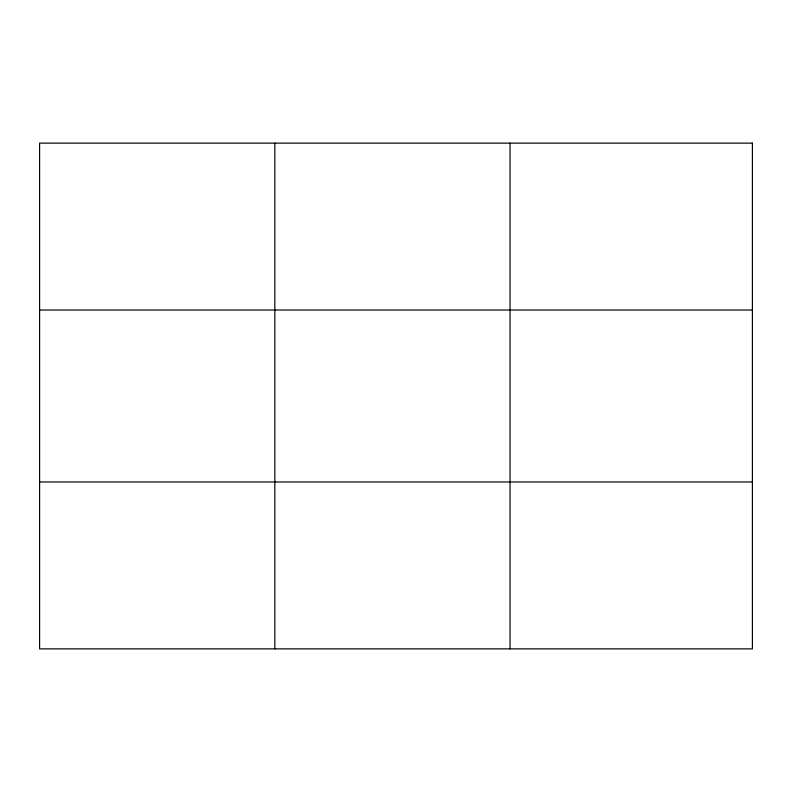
<?xml version="1.0" encoding="UTF-8"?>
<svg xmlns="http://www.w3.org/2000/svg" width="792" height="792" viewBox="0 0 792 792"><rect width="100%" height="100%" fill="white"/><g stroke="black" fill="none" stroke-linecap="round" stroke-linejoin="round"><path stroke-width="1.19" d="M274.824 143.134L274.824 648.866M510.048 143.134L510.048 648.866M39.6 310.028L752.4 310.028M39.6 481.972L752.4 481.972M752.4 143.134L752.4 648.866L39.6 648.866L39.6 143.134L752.4 143.134"/></g></svg>
